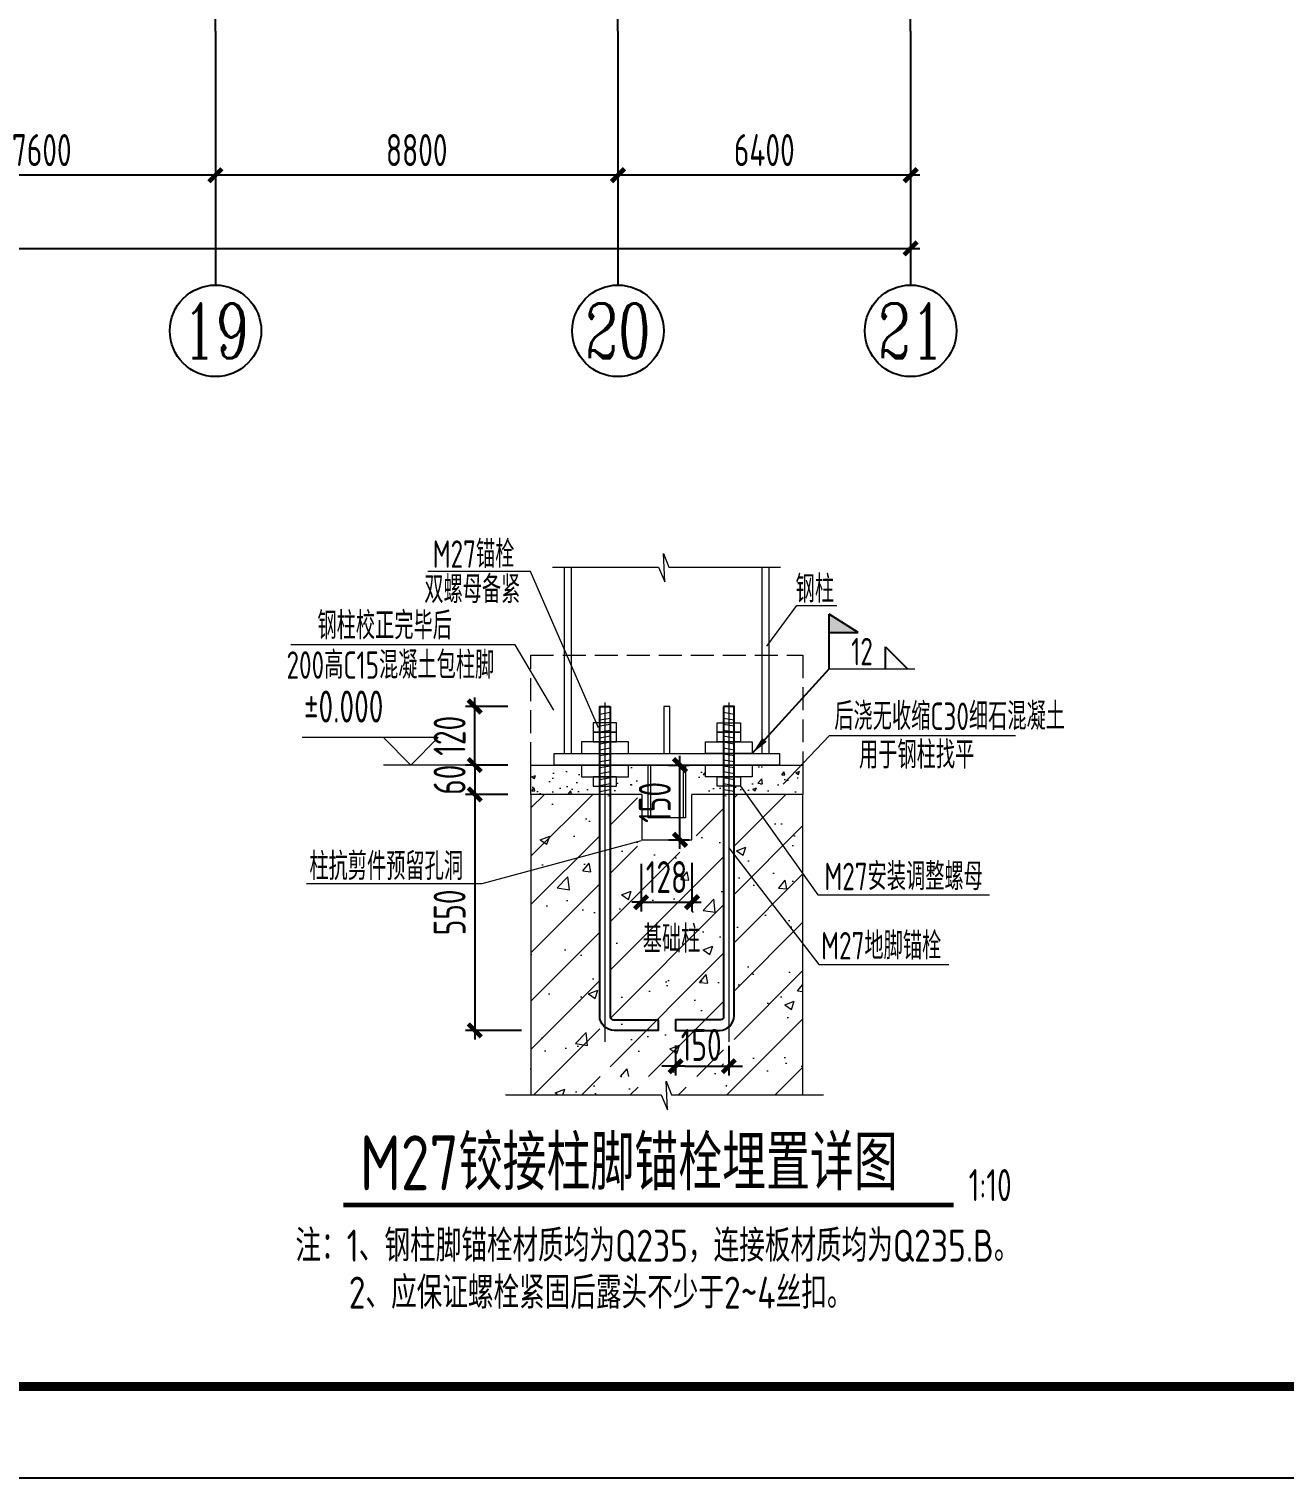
# Model space of a CAD drawing. Extents: x -3102990 to -851544, y -5293060 to -2540151.
# Drawn here: x -2047836 to -2034115, y -2672902 to -2657067 of the extents above; entities that cross this region are included whole.
import ezdxf
from ezdxf.enums import TextEntityAlignment as Align

# ---------------------------------------------------------------- set-up
doc = ezdxf.new("R2010")
doc.units = 0
doc.header["$LTSCALE"] = 1000
doc.header["$PDMODE"] = 1
for name, pattern in [('ACAD_ISO02W100', [15, 12, -3]), ('DASH', [0.35, 0.25, -0.1]), ('DOTE', [2.42, 2, -0.2, 0.02, -0.2])]:
    doc.linetypes.add(name, pattern=pattern)
doc.layers.get('0').update_dxf_attribs({"linetype": 'CONTINUOUS'})
doc.layers.get('Defpoints').update_dxf_attribs({"linetype": 'CONTINUOUS'})
for name, color, linetype in [('AXIS', 253, 'DOTE'), ('BOLT', 2, 'CONTINUOUS'), ('DIM', 3, 'CONTINUOUS'), ('NUM', 7, 'CONTINUOUS'), ('PUB_TITLE', 4, 'CONTINUOUS'), ('TEXT', 7, 'CONTINUOUS'), ('THIN', 7, 'CONTINUOUS'), ('WELD', 7, 'CONTINUOUS')]:
    doc.layers.add(name, color=color, linetype=linetype)
doc.layers.add('yichutu', color=7, linetype='CONTINUOUS', true_color=0xffffff, plot=False)
for name, color, linetype, lineweight in [('加强板', 3, 'CONTINUOUS', 20), ('填满-深', 8, 'CONTINUOUS', 5), ('引线', 9, 'CONTINUOUS', 18), ('砼柱', 7, 'CONTINUOUS', 20), ('虚线', 1, 'ACAD_ISO02W100', 13), ('钢柱', 7, 'CONTINUOUS', 5)]:
    doc.layers.add(name, color=color, linetype=linetype, lineweight=lineweight)
doc.styles.add('TSSD_Axis', font='Complex.shx', dxfattribs={"width": 0.7, "bigfont": 'hztxt.shx'})
doc.styles.add('TSSD_Dimension', font='tssdeng.shx', dxfattribs={"width": 0.7, "bigfont": 'Hztxt.shx'})
doc.styles.add('TSSD_Label', font='tssdeng.shx', dxfattribs={"width": 0.75, "bigfont": 'hztxt.shx'})
doc.styles.add('TSSD_Norm', font='Tssdeng.shx', dxfattribs={"width": 0.75, "bigfont": 'hztxt.shx'})
doc.styles.add('TSSD_Rein', font='Tssdeng.shx', dxfattribs={"width": 0.75, "bigfont": 'hztxt.shx'})
doc.dimstyles.new('TSSD_100_100', dxfattribs={"dimtxt": 350, "dimasz": 100, "dimexe": 100, "dimexo": 250, "dimgap": 100, "dimtad": 1, "dimdec": 0, "dimzin": 0, "dimdsep": 46, "dimtxsty": 'TSSD_Dimension', "dimblk": '_tsdbk', "dimcen": 0, "dimdle": 100, "dimclrt": 7, "dimadec": 0, "dimazin": 0, "dimtfac": 1, "dimtdec": 0, "dimtix": 1, "dimtmove": 2, "dimatfit": 3, "dimldrblk": '_tsdbk', "dimfxl": 250, "dimtolj": 1, "dimtzin": 0, "dimarcsym": 0})
doc.dimstyles.new('TSSD_200_100', dxfattribs={"dimtxt": 350, "dimasz": 100, "dimexe": 100, "dimexo": 250, "dimgap": 100, "dimtad": 1, "dimdec": 0, "dimlfac": 2, "dimzin": 0, "dimdsep": 46, "dimtxsty": 'TSSD_Dimension', "dimblk": 'ARCHTICK', "dimcen": 0, "dimdle": 100, "dimclrt": 7, "dimadec": 0, "dimazin": 0, "dimtfac": 1, "dimtdec": 0, "dimtix": 1, "dimtmove": 2, "dimatfit": 3, "dimfxl": 1, "dimtolj": 1, "dimtzin": 0, "dimarcsym": 0})
doc.dimstyles.new('TSSD_20_100', dxfattribs={"dimtxt": 350, "dimasz": 100, "dimexe": 100, "dimexo": 250, "dimgap": 100, "dimtad": 1, "dimdec": 0, "dimlfac": 0.2, "dimzin": 0, "dimdsep": 46, "dimtxsty": 'TSSD_Dimension', "dimblk": 'ARCHTICK', "dimcen": 0, "dimdle": 100, "dimclrt": 7, "dimadec": 0, "dimazin": 0, "dimtfac": 1, "dimtdec": 0, "dimtix": 1, "dimtmove": 2, "dimatfit": 3, "dimfxl": 1, "dimtolj": 1, "dimtzin": 0, "dimarcsym": 0})
doc.dimstyles.new('TSSD_LEADER_STYLE_200.0', dxfattribs={"dimtxt": 700, "dimasz": 200, "dimexe": 200, "dimexo": 500, "dimgap": 0.09, "dimtad": 0, "dimtih": 1, "dimtoh": 1, "dimdec": 4, "dimzin": 0, "dimdsep": 46, "dimtxsty": 'Standard', "dimcen": 0.09, "dimdle": 200, "dimclrt": 7, "dimadec": 0, "dimazin": 0, "dimtfac": 1, "dimtdec": 4, "dimtofl": 0, "dimtmove": 0, "dimatfit": 3, "dimfxl": 1, "dimtolj": 1, "dimtzin": 0, "dimarcsym": 0})

# ---------------------------------------------------------------- blocks, each defined once
blk = doc.blocks.new('ts_axno')
at = {"color": 0, "linetype": 'ByBlock', "lineweight": -2}
blk.add_circle((0, 0), 0.5, dxfattribs=at)
at = {"color": 0, "linetype": 'ByBlock', "lineweight": -2, "style": 'TSSD_Axis', "width": 0.7}
blk.add_attdef('A', text='', height=0.6, dxfattribs=at).set_placement((0, 0), align=Align.MIDDLE_CENTER)
blk = doc.blocks.new('_ArchTick')
at = {"color": 0, "const_width": 0.5}
blk.add_lwpolyline([(-0.71, -0.71), (0.71, 0.71)], dxfattribs=at)
blk = doc.blocks.new('*D895')
at = {"layer": 'Defpoints', "color": 0, "ltscale": 1.5}
for p in [(-2041397, -2657090), (-2038197, -2657090), (-2041397, -2658665)]:
    blk.add_point(p, dxfattribs=at)
at = {"layer": 'DIM', "color": 0, "lineweight": -2, "ltscale": 1.5}
for p, q in [((-2041397, -2657340), (-2041397, -2658765)), ((-2038197, -2657340), (-2038197, -2658765)), ((-2038097, -2658665), (-2041497, -2658665))]:
    blk.add_line(p, q, dxfattribs=at)
at = {"layer": 'DIM', "color": 0, "lineweight": -2, "ltscale": 1.5, "xscale": 100, "yscale": 100, "zscale": 100, "rotation": 180}
blk.add_blockref('_ArchTick', (-2041397, -2658665), dxfattribs=at)
at = {"layer": 'DIM', "color": 0, "lineweight": -2, "ltscale": 1.5, "xscale": 100, "yscale": 100, "zscale": 100}
blk.add_blockref('_ArchTick', (-2038197, -2658665), dxfattribs=at)
at = {"layer": 'DIM', "color": 7, "ltscale": 1.5, "insert": (-2039797, -2658390), "char_height": 350, "attachment_point": 5, "style": 'TSSD_Dimension'}
blk.add_mtext('\\A1;6400', dxfattribs=at)
blk = doc.blocks.new('*D896')
at = {"layer": 'Defpoints', "color": 0, "ltscale": 1.5}
for p in [(-2045797, -2657090), (-2041397, -2657090), (-2045797, -2658665)]:
    blk.add_point(p, dxfattribs=at)
at = {"layer": 'DIM', "color": 0, "lineweight": -2, "ltscale": 1.5}
for p, q in [((-2045797, -2657340), (-2045797, -2658765)), ((-2041397, -2657340), (-2041397, -2658765)), ((-2041297, -2658665), (-2045897, -2658665))]:
    blk.add_line(p, q, dxfattribs=at)
at = {"layer": 'DIM', "color": 0, "lineweight": -2, "ltscale": 1.5, "xscale": 100, "yscale": 100, "zscale": 100, "rotation": 180}
blk.add_blockref('_ArchTick', (-2045797, -2658665), dxfattribs=at)
at = {"layer": 'DIM', "color": 0, "lineweight": -2, "ltscale": 1.5, "xscale": 100, "yscale": 100, "zscale": 100}
blk.add_blockref('_ArchTick', (-2041397, -2658665), dxfattribs=at)
at = {"layer": 'DIM', "color": 7, "ltscale": 1.5, "insert": (-2043597, -2658390), "char_height": 350, "attachment_point": 5, "style": 'TSSD_Dimension'}
blk.add_mtext('\\A1;8800', dxfattribs=at)
blk = doc.blocks.new('*D897')
at = {"layer": 'Defpoints', "color": 0, "ltscale": 1.5}
for p in [(-2049597, -2657090), (-2045797, -2657090), (-2049597, -2658665)]:
    blk.add_point(p, dxfattribs=at)
at = {"layer": 'DIM', "color": 0, "lineweight": -2, "ltscale": 1.5}
for p, q in [((-2049597, -2657340), (-2049597, -2658765)), ((-2045797, -2657340), (-2045797, -2658765)), ((-2045697, -2658665), (-2049697, -2658665))]:
    blk.add_line(p, q, dxfattribs=at)
at = {"layer": 'DIM', "color": 0, "lineweight": -2, "ltscale": 1.5, "xscale": 100, "yscale": 100, "zscale": 100, "rotation": 180}
blk.add_blockref('_ArchTick', (-2049597, -2658665), dxfattribs=at)
at = {"layer": 'DIM', "color": 0, "lineweight": -2, "ltscale": 1.5, "xscale": 100, "yscale": 100, "zscale": 100}
blk.add_blockref('_ArchTick', (-2045797, -2658665), dxfattribs=at)
at = {"layer": 'DIM', "color": 7, "ltscale": 1.5, "insert": (-2047697, -2658390), "char_height": 350, "attachment_point": 5, "style": 'TSSD_Dimension'}
blk.add_mtext('\\A1;7600', dxfattribs=at)
blk = doc.blocks.new('*D915')
at = {"layer": 'Defpoints', "color": 0, "ltscale": 1.5}
for p in [(-2114197, -2657090), (-2038197, -2657090), (-2038197, -2659465)]:
    blk.add_point(p, dxfattribs=at)
at = {"layer": 'DIM', "color": 0, "lineweight": -2, "ltscale": 1.5}
for p, q in [((-2114197, -2657340), (-2114197, -2659565)), ((-2038197, -2657340), (-2038197, -2659565)), ((-2114297, -2659465), (-2038097, -2659465))]:
    blk.add_line(p, q, dxfattribs=at)
at = {"layer": 'DIM', "color": 0, "lineweight": -2, "ltscale": 1.5, "xscale": 100, "yscale": 100, "zscale": 100, "rotation": 180}
blk.add_blockref('_ArchTick', (-2114197, -2659465), dxfattribs=at)
at = {"layer": 'DIM', "color": 0, "lineweight": -2, "ltscale": 1.5, "xscale": 100, "yscale": 100, "zscale": 100}
blk.add_blockref('_ArchTick', (-2038197, -2659465), dxfattribs=at)
at = {"layer": 'DIM', "color": 7, "ltscale": 1.5, "insert": (-2076197, -2659190), "char_height": 350, "attachment_point": 5, "style": 'TSSD_Dimension'}
blk.add_mtext('\\A1;152000', dxfattribs=at)
blk = doc.blocks.new('*D2478')
at = {"layer": 'Defpoints', "color": 0}
for p in [(-2042350, -2665431), (-2042963, -2668010), (-2042200, -2668010)]:
    blk.add_point(p, dxfattribs=at)
at = {"layer": 'DIM', "color": 0, "lineweight": -2}
for p, q in [((-2042963, -2665331), (-2042963, -2668110)), ((-2042600, -2665431), (-2043063, -2665431)), ((-2042450, -2668010), (-2043063, -2668010))]:
    blk.add_line(p, q, dxfattribs=at)
at = {"layer": 'DIM', "color": 0, "lineweight": -2, "xscale": 100, "yscale": 100, "zscale": 100}
for p, rotation in [((-2042963, -2665431), 90), ((-2042963, -2668010), 270)]:
    blk.add_blockref('_ArchTick', p, dxfattribs=dict(at, rotation=rotation))
at = {"layer": 'DIM', "color": 7, "lineweight": 9, "insert": (-2043238, -2666721), "char_height": 350, "attachment_point": 5, "rotation": 90, "style": 'TSSD_Dimension'}
blk.add_mtext('\\A1;550', dxfattribs=at)
blk = doc.blocks.new('*D2479')
at = {"layer": 'Defpoints', "color": 0}
for p in [(-2042963, -2664471), (-2042350, -2664471), (-2042350, -2665111)]:
    blk.add_point(p, dxfattribs=at)
at = {"layer": 'DIM', "color": 0, "lineweight": -2}
for p, q in [((-2042963, -2664471), (-2042963, -2664371)), ((-2042600, -2664471), (-2043063, -2664471)), ((-2042963, -2665111), (-2042963, -2664471)), ((-2042600, -2665111), (-2043063, -2665111)), ((-2042963, -2665111), (-2042963, -2665211))]:
    blk.add_line(p, q, dxfattribs=at)
at = {"layer": 'DIM', "color": 0, "lineweight": -2, "xscale": 100, "yscale": 100, "zscale": 100}
for p, rotation in [((-2042963, -2664471), 270), ((-2042963, -2665111), 90)]:
    blk.add_blockref('_ArchTick', p, dxfattribs=dict(at, rotation=rotation))
at = {"layer": 'DIM', "color": 7, "lineweight": 9, "insert": (-2043238, -2664791), "char_height": 350, "attachment_point": 5, "rotation": 90, "style": 'TSSD_Dimension'}
blk.add_mtext('\\A1;120', dxfattribs=at)
blk = doc.blocks.new('*D2480')
at = {"layer": 'Defpoints', "color": 0}
for p in [(-2042350, -2665111), (-2042963, -2665431), (-2042350, -2665431)]:
    blk.add_point(p, dxfattribs=at)
at = {"layer": 'DIM', "color": 0, "lineweight": -2}
for p, q in [((-2042963, -2665111), (-2042963, -2665011)), ((-2042600, -2665111), (-2043063, -2665111)), ((-2042963, -2665111), (-2042963, -2665431)), ((-2042600, -2665431), (-2043063, -2665431)), ((-2042963, -2665431), (-2042963, -2665531))]:
    blk.add_line(p, q, dxfattribs=at)
at = {"layer": 'DIM', "color": 0, "lineweight": -2, "xscale": 100, "yscale": 100, "zscale": 100}
for p, rotation in [((-2042963, -2665111), 270), ((-2042963, -2665431), 90)]:
    blk.add_blockref('_ArchTick', p, dxfattribs=dict(at, rotation=rotation))
at = {"layer": 'DIM', "color": 7, "lineweight": 9, "insert": (-2043238, -2665271), "char_height": 350, "attachment_point": 5, "rotation": 90, "style": 'TSSD_Dimension'}
blk.add_mtext('\\A1;60', dxfattribs=at)
blk = doc.blocks.new('_tsdbk')
blk.add_line((-1, 0), (1.5, 0))
blk.add_lwpolyline([(-0.7, -0.7, 0.5, 0.5, 0), (0.7, 0.7, 0.5, 0.5, 0)], format="xyseb")
blk = doc.blocks.new('*D2481')
at = {"layer": 'Defpoints', "color": 0}
for p in [(-2040767, -2667924), (-2040185, -2667930), (-2040185, -2668402)]:
    blk.add_point(p, dxfattribs=at)
at = {"layer": 'DIM', "color": 0, "lineweight": -2}
for p, q in [((-2040767, -2668174), (-2040767, -2668502)), ((-2040185, -2668180), (-2040185, -2668502)), ((-2040667, -2668402), (-2040285, -2668402))]:
    blk.add_line(p, q, dxfattribs=at)
at = {"layer": 'DIM', "color": 0, "lineweight": -2, "xscale": 100, "yscale": 100, "zscale": 100, "rotation": 180}
blk.add_blockref('_tsdbk', (-2040767, -2668402), dxfattribs=at)
at = {"layer": 'DIM', "color": 0, "lineweight": -2, "xscale": 100, "yscale": 100, "zscale": 100}
blk.add_blockref('_tsdbk', (-2040185, -2668402), dxfattribs=at)
at = {"layer": 'DIM', "color": 7, "lineweight": 9, "insert": (-2040487, -2668169), "char_height": 350, "attachment_point": 5, "style": 'TSSD_Dimension'}
blk.add_mtext('\\A1;150', dxfattribs=at)
blk = doc.blocks.new('_WELD001')
at = {"linetype": 'ByBlock'}
h = blk.add_hatch(color=0, dxfattribs=at)
h.paths.add_polyline_path([(0.8, 1), (0, 1.5), (0, 1)])
edge = h.paths.add_edge_path()
edge.add_line((0, 0), (0, 1.5))
at = {"color": 0, "linetype": 'ByBlock'}
for p, q in [((0, 0), (0, 1.5)), ((0.8, 1), (0, 1.5)), ((0, 1), (0.8, 1))]:
    blk.add_line(p, q, dxfattribs=at)
blk = doc.blocks.new('_WELD004')
at = {"color": 0, "linetype": 'ByBlock'}
for p, q in [((0, 1), (1, 0)), ((0, 0), (0, 1))]:
    blk.add_line(p, q, dxfattribs=at)
blk = doc.blocks.new('*D2482')
at = {"layer": 'Defpoints', "color": 0}
for p in [(-2041096, -2665111), (-2040719, -2665111), (-2041092, -2665928)]:
    blk.add_point(p, dxfattribs=at)
at = {"layer": 'DIM', "color": 0, "lineweight": -2}
for p, q in [((-2040719, -2666028), (-2040719, -2665011)), ((-2040846, -2665111), (-2040619, -2665111)), ((-2040842, -2665928), (-2040619, -2665928))]:
    blk.add_line(p, q, dxfattribs=at)
at = {"layer": 'DIM', "color": 0, "lineweight": -2, "xscale": 100, "yscale": 100, "zscale": 100}
for p, rotation in [((-2040719, -2665111), 90), ((-2040719, -2665928), 270)]:
    blk.add_blockref('_ArchTick', p, dxfattribs=dict(at, rotation=rotation))
at = {"layer": 'DIM', "color": 7, "lineweight": 9, "insert": (-2040994, -2665519), "char_height": 350, "attachment_point": 5, "rotation": 90, "style": 'TSSD_Dimension'}
blk.add_mtext('\\A1;150', dxfattribs=at)
blk = doc.blocks.new('*D2483')
at = {"layer": 'Defpoints', "color": 0}
for p in [(-2041145, -2665940), (-2040588, -2665928), (-2040588, -2666610)]:
    blk.add_point(p, dxfattribs=at)
at = {"layer": 'DIM', "color": 0, "lineweight": -2}
for p, q in [((-2041145, -2666190), (-2041145, -2666710)), ((-2040588, -2666178), (-2040588, -2666710)), ((-2041145, -2666610), (-2041245, -2666610)), ((-2041145, -2666610), (-2040588, -2666610)), ((-2040588, -2666610), (-2040488, -2666610))]:
    blk.add_line(p, q, dxfattribs=at)
at = {"layer": 'DIM', "color": 0, "lineweight": -2, "xscale": 100, "yscale": 100, "zscale": 100}
blk.add_blockref('_ArchTick', (-2041145, -2666610), dxfattribs=at)
at = {"layer": 'DIM', "color": 0, "lineweight": -2, "xscale": 100, "yscale": 100, "zscale": 100, "rotation": 180}
blk.add_blockref('_ArchTick', (-2040588, -2666610), dxfattribs=at)
at = {"layer": 'DIM', "color": 7, "lineweight": 9, "insert": (-2040866, -2666335), "char_height": 350, "attachment_point": 5, "style": 'TSSD_Dimension'}
blk.add_mtext('\\A1;128', dxfattribs=at)
blk = doc.blocks.new('A$C16496DF1')
at = {"layer": 'PUB_TITLE'}
blk.add_lwpolyline([(0, 0), (0, 42000), (104100, 42000), (104100, 0)], close=True, dxfattribs=at)
at = {"layer": 'PUB_TITLE', "const_width": 100}
blk.add_lwpolyline([(103100, 1000), (103100, 41000), (713, 41000), (713, 1000), (103100, 1000)], dxfattribs=at)
blk = doc.blocks.new('yct-1041-420-104100-42000-100-2006.0')
at = {"layer": 'yichutu', "color": 7, "true_color": 0xffffff}
blk.add_lwpolyline([(0, 0), (0, 42000), (104100, 42000), (104100, 0)], close=True, dxfattribs=at)

msp = doc.modelspace()

# ---------------------------------------------------------------- hatches: boundary and pattern name
at = {"layer": '填满-深'}
h = msp.add_hatch(dxfattribs=at)
h.set_pattern_fill('_USER', color=256, scale=64, angle=10, style=0, pattern_type=0)
h.set_pattern_definition([(10, (-1798293.02, -2832665.91), (-11.113483, 63.027696), [])])
h.paths.add_polyline_path([(-2041596.76, -2664487.46), (-2041481.56, -2664487.46), (-2041481.56, -2665447.46), (-2041596.76, -2665447.46)])
h = msp.add_hatch(dxfattribs=at)
h.set_pattern_fill('_USER', color=256, scale=64, angle=10, style=0, pattern_type=0)
h.set_pattern_definition([(170, (-2283430.84, -2832665.91), (11.113483, 63.027696), [])])
h.paths.add_polyline_path([(-2040127.1, -2664487.46), (-2040242.3, -2664487.46), (-2040242.3, -2665447.46), (-2040127.1, -2665447.46)])
h = msp.add_hatch(dxfattribs=at)
h.set_pattern_fill('混凝土', color=256, scale=56, style=0)
h.set_pattern_definition([(50, (-2094228.68, -2621895.47), (401.6657, -35.1412), [42, -462]), (355, (-2094228.68, -2621895.47), (-77.7007, 421.2276), [33.6, -369.6]), (100.4514, (-2094195.2, -2621898.4), (323.9653, 386.0861), [35.6945, -392.6396]), (46.1842, (-2094228.7, -2621783.47), (597.655, -92.6906), [63, -693]), (96.6356, (-2094178.87, -2621791.2), (523.411, 545.506), [53.542, -588.9593]), (351.1842, (-2094228.7, -2621783.47), (523.4107, 545.5064), [50.4, -554.4]), (21, (-2094172.68, -2621811.47), (334.268, -225.4666), [42, -462]), (326, (-2094172.68, -2621811.47), (136.2566, 406.084), [33.6, -369.6]), (71.4514, (-2094144.82, -2621830.25), (470.5247, 180.617), [35.6945, -392.6396]), (37.5, (-2094228.68, -2621895.47), (6.80952, 186.42056), [0, -365.12, 0, -375.2, 0, -371]), (7.5, (-2094228.68, -2621895.47), (147.31894, 220.87056), [0, -213.92, 0, -356.72, 0, -141.4]), (327.5, (-2094353.56, -2621895.47), (298.94056, -12.63073), [0, -140, 0, -436.8, 0, -579.6]), (317.5, (-2094409.56, -2621895.47), (326.5843, 56.0588), [0, -182, 0, -290.08, 0, -411.6])])
h.paths.add_polyline_path([(-2041667.16, -2665239.2), (-2041795.16, -2665239.2), (-2041795.16, -2665111.2), (-2042349.93, -2665111.2), (-2042349.93, -2665431.2), (-2041596.76, -2665431.2), (-2041596.76, -2665341.6), (-2041667.16, -2665341.6)])
h.paths.add_polyline_path([(-2039373.93, -2665111.2), (-2039928.7, -2665111.2), (-2039928.7, -2665239.2), (-2040056.7, -2665239.2), (-2040056.7, -2665341.6), (-2040127.1, -2665341.6), (-2040127.1, -2665431.2), (-2039373.93, -2665431.2)])
h.paths.add_polyline_path([(-2041481.56, -2665431.2), (-2041100.03, -2665431.2), (-2041100.03, -2665111.2), (-2041283.16, -2665111.2), (-2041283.16, -2665239.2), (-2041411.16, -2665239.2), (-2041411.16, -2665341.6), (-2041481.56, -2665341.6)])
h.paths.add_polyline_path([(-2040623.82, -2665431.2), (-2040242.3, -2665431.2), (-2040242.3, -2665341.6), (-2040312.7, -2665341.6), (-2040312.7, -2665239.2), (-2040440.7, -2665239.2), (-2040440.7, -2665111.2), (-2040623.82, -2665111.2)])
h = msp.add_hatch(dxfattribs=at)
h.set_pattern_fill('钢筋混凝土', color=256, scale=149.333333, style=0)
h.set_pattern_definition([(45, (-2094228.68, -2621895.47), (-263.9865, 263.9865), []), (50, (-2094228.7, -2621895.5), (1071.109, -93.71), [112, -1232]), (355, (-2094228.7, -2621895.5), (-207.202, 1123.274), [89.6, -985.6]), (100.4514, (-2094139.4, -2621903.3), (863.907, 1029.563), [95.185, -1047.039]), (46.1842, (-2094228.7, -2621596.8), (1593.747, -247.175), [168, -1848]), (96.6356, (-2094095.9, -2621617.4), (1395.763, 1454.683), [142.778, -1570.558]), (351.1842, (-2094228.7, -2621596.8), (1395.76, 1454.684), [134.4, -1478.4]), (21, (-2094079.3, -2621671.5), (891.381, -601.244), [112, -1232]), (326, (-2094079.3, -2621671.5), (363.351, 1082.89), [89.6, -985.6]), (71.4514, (-2094005.1, -2621721.6), (1254.732, 481.646), [95.185, -1047.039]), (37.5, (-2094228.68, -2621895.47), (18.1587, 497.1215), [0, -973.6533, 0, -1000.5333, 0, -989.3333]), (7.5, (-2094228.7, -2621895.47), (392.8505, 588.988), [0, -570.4533, 0, -951.2533, 0, -377.0667]), (327.5, (-2094561.7, -2621895.47), (797.1748, -33.682), [0, -373.3333, 0, -1164.8, 0, -1545.6]), (317.5, (-2094711, -2621895.5), (870.8913, 149.49), [0, -485.333, 0, -773.547, 0, -1097.6])])
h.paths.add_polyline_path([(-2039373.93, -2665431.2), (-2040127.1, -2665431.2), (-2040127.1, -2666086.12), (-2039373.93, -2666996.13)])
h.paths.add_polyline_path([(-2042349.93, -2666298.25), (-2041596.76, -2665993.54), (-2041596.76, -2665431.2), (-2042349.93, -2665431.2)])
h.paths.add_polyline_path([(-2041181.93, -2665431.2), (-2041481.56, -2665431.2), (-2041481.56, -2665946.93), (-2041181.93, -2665825.71)])
h.paths.add_polyline_path([(-2040673.2, -2668621.72), (-2040309.2, -2668621.72), (-2040309.2, -2668873.72), (-2040673.2, -2668873.72)], flags=25)
h.paths.add_polyline_path([(-2041159.26, -2667199.06), (-2040741.77, -2667199.06), (-2040741.77, -2666955), (-2041159.26, -2666955)], flags=24)
edge = h.paths.add_edge_path()
edge.add_line((-2042349.93, -2668715.85), (-2040926.32, -2668715.85))
edge.add_line((-2040926.32, -2668715.85), (-2040854.74, -2668877.09))
edge.add_line((-2040854.74, -2668877.09), (-2040869.12, -2668566.28))
edge.add_line((-2040869.12, -2668566.28), (-2040812.87, -2668715.85))
edge.add_line((-2040812.87, -2668715.85), (-2039373.93, -2668715.85))
edge.add_line((-2039373.93, -2668715.85), (-2039373.93, -2666996.13))
edge.add_line((-2039373.93, -2666996.13), (-2040127.1, -2666086.12))
edge.add_line((-2040127.1, -2666086.12), (-2040127.1, -2668471.2))
edge.add_arc((-2040287.1, -2668471.2), 160, -90, 0, ccw=False)
edge.add_line((-2040287.1, -2668631.2), (-2040767.1, -2668631.2))
edge.add_line((-2040767.1, -2668631.2), (-2040767.1, -2668516))
edge.add_line((-2040767.1, -2668516), (-2040274.3, -2668516))
edge.add_arc((-2040274.3, -2668484), 32, 270, 360)
edge.add_line((-2040242.3, -2668484), (-2040242.3, -2665431.2))
edge.add_line((-2040242.3, -2665431.2), (-2040541.93, -2665431.2))
edge.add_line((-2040541.93, -2665431.2), (-2040541.93, -2666063.6))
edge.add_line((-2040541.93, -2666063.6), (-2041181.93, -2666063.6))
edge.add_line((-2041181.93, -2666063.6), (-2041181.93, -2665825.71))
edge.add_line((-2041181.93, -2665825.71), (-2041481.56, -2665946.93))
edge.add_line((-2041481.56, -2665946.93), (-2041481.56, -2668484))
edge.add_arc((-2041449.56, -2668484), 32, 180, 270)
edge.add_line((-2041449.56, -2668516), (-2040956.76, -2668516))
edge.add_line((-2040956.76, -2668516), (-2040956.76, -2668631.2))
edge.add_line((-2040956.76, -2668631.2), (-2041436.76, -2668631.2))
edge.add_arc((-2041436.76, -2668471.2), 160, 180, 270, ccw=False)
edge.add_line((-2041596.76, -2668471.2), (-2041596.76, -2665993.54))
edge.add_line((-2041596.76, -2665993.54), (-2042349.93, -2666298.25))
edge.add_line((-2042349.93, -2666298.25), (-2042349.93, -2668715.85))

# ---------------------------------------------------------------- linework, layer by layer
at = {"layer": 'AXIS', "ltscale": 1.5}
for p, q in [((-2045796.76, -2657090.5), (-2045796.76, -2640340.5)), ((-2041396.76, -2657090.5), (-2041396.76, -2640340.5)), ((-2038196.76, -2657090.5), (-2038196.76, -2640340.5))]:
    msp.add_line(p, q, dxfattribs=at)
at = {"layer": 'AXIS', "linetype": 'ByBlock', "lineweight": 5, "ltscale": 0.7}
for p, q in [((-2041539.16, -2664426.03), (-2041539.16, -2668137.2)), ((-2040184.7, -2664426.03), (-2040184.7, -2668137.2))]:
    msp.add_line(p, q, dxfattribs=at)
at = {"layer": 'BOLT', "color": 0}
for points in [[(-2041481.56, -2664471.2), (-2041481.56, -2667863.22, 0.41421356), (-2041449.56, -2667895.22), (-2040956.76, -2667895.22), (-2040956.76, -2668010.42), (-2041436.76, -2668010.42, -0.41421356), (-2041596.76, -2667850.42), (-2041596.76, -2664471.2), (-2041481.56, -2664471.2)], [(-2040242.3, -2664471.2), (-2040242.3, -2667863.22, -0.41421356), (-2040274.3, -2667895.22), (-2040767.1, -2667895.22), (-2040767.1, -2668010.42), (-2040287.1, -2668010.42, 0.41421356), (-2040127.1, -2667850.42), (-2040127.1, -2664471.2), (-2040242.3, -2664471.2)]]:
    msp.add_lwpolyline(points, format="xyb", dxfattribs=at)
at = {"layer": 'NUM', "ltscale": 1.5}
for p, q in [((-2045796.76, -2657090.5), (-2045796.76, -2659865.5)), ((-2041396.76, -2657090.5), (-2041396.76, -2659865.5)), ((-2038196.76, -2657090.5), (-2038196.76, -2659865.5))]:
    msp.add_line(p, q, dxfattribs=at)
at = {"layer": 'NUM', "const_width": 50}
msp.add_lwpolyline([(-2037726.77, -2669919.32), (-2044398.23, -2669919.32)], dxfattribs=at)
at = {"layer": 'TEXT', "lineweight": 9}
for points in [[(-2041611.37, -2664702.43), (-2042353.7, -2662996.93), (-2043474.74, -2662996.93)], [(-2039767.7, -2663810.16), (-2039440.12, -2663366.04), (-2039004.52, -2663366.04)], [(-2042099.64, -2664509.32), (-2042522.33, -2663796.16), (-2044973.51, -2663796.16)], [(-2039591.67, -2665319.11), (-2039085.13, -2664787.12), (-2037050.35, -2664787.12)], [(-2040056.7, -2665341.6), (-2039211.33, -2666527.51), (-2037336.18, -2666527.51)], [(-2041144.65, -2665939.56), (-2042883.44, -2666409.33), (-2044802.1, -2666409.33)], [(-2040184.7, -2666016.52), (-2039202.33, -2667290.89), (-2037778.89, -2667290.89)]]:
    msp.add_lwpolyline(points, dxfattribs=at)
at = {"layer": 'THIN', "lineweight": 5}
for p, q in [((-2043961.56, -2664811.2), (-2044850.02, -2664811.2)), ((-2043661.56, -2665111.2), (-2043961.56, -2664811.2)), ((-2043361.56, -2664811.2), (-2043961.56, -2664811.2)), ((-2043661.56, -2665111.2), (-2043361.56, -2664811.2)), ((-2042963.36, -2665111.2), (-2043961.56, -2665111.2)), ((-2043661.56, -2665111.2), (-2043661.56, -2665111.2))]:
    msp.add_line(p, q, dxfattribs=at)
at = {"layer": 'WELD', "lineweight": 5}
msp.add_line((-2039089.51, -2664060.36), (-2038150.14, -2664060.36), dxfattribs=at)
at = {"layer": '加强板'}
for points in [[(-2041411.16, -2664650.4), (-2041667.16, -2664650.4), (-2041667.16, -2664752.8), (-2041411.16, -2664752.8)], [(-2040312.7, -2664650.4), (-2040056.7, -2664650.4), (-2040056.7, -2664752.8), (-2040312.7, -2664752.8)], [(-2041283.16, -2664855.2), (-2041795.16, -2664855.2), (-2041795.16, -2664983.2), (-2041283.16, -2664983.2)], [(-2041411.16, -2664752.8), (-2041667.16, -2664752.8), (-2041667.16, -2664855.2), (-2041411.16, -2664855.2)], [(-2040440.7, -2664855.2), (-2039928.7, -2664855.2), (-2039928.7, -2664983.2), (-2040440.7, -2664983.2)], [(-2040312.7, -2664752.8), (-2040056.7, -2664752.8), (-2040056.7, -2664855.2), (-2040312.7, -2664855.2)], [(-2041283.16, -2665111.2), (-2041795.16, -2665111.2), (-2041795.16, -2665239.2), (-2041283.16, -2665239.2)], [(-2040440.7, -2665111.2), (-2039928.7, -2665111.2), (-2039928.7, -2665239.2), (-2040440.7, -2665239.2)], [(-2041411.16, -2665239.2), (-2041667.16, -2665239.2), (-2041667.16, -2665341.6), (-2041411.16, -2665341.6)], [(-2040312.7, -2665239.2), (-2040056.7, -2665239.2), (-2040056.7, -2665341.6), (-2040312.7, -2665341.6)]]:
    msp.add_lwpolyline(points, close=True, dxfattribs=at)
at = {"layer": '引线'}
for points in [[(-2042111.25, -2662948.46), (-2040955.09, -2662948.46), (-2040883.51, -2663109.7), (-2040897.89, -2662798.89), (-2040841.64, -2662948.46), (-2039620.19, -2662948.46)], [(-2042625.39, -2668715.85), (-2040926.32, -2668715.85), (-2040854.74, -2668877.09), (-2040869.12, -2668566.28), (-2040812.87, -2668715.85), (-2039148.13, -2668715.85)]]:
    msp.add_lwpolyline(points, dxfattribs=at)
at = {"layer": '砼柱', "lineweight": 5}
for p, q in [((-2042349.93, -2665431.2), (-2042349.93, -2668715.85)), ((-2041136.22, -2665431.2), (-2042349.93, -2665431.2)), ((-2039373.93, -2665431.2), (-2040587.64, -2665431.2)), ((-2039373.93, -2668715.85), (-2039373.93, -2665431.2))]:
    msp.add_line(p, q, dxfattribs=at)
at = {"layer": '砼柱'}
for points in [[(-2041181.93, -2665431.2), (-2042349.93, -2665431.2), (-2042349.93, -2665111.2), (-2039373.93, -2665111.2), (-2039373.93, -2665431.2), (-2040541.93, -2665431.2)], [(-2041136.22, -2665431.2), (-2041136.22, -2665927.55), (-2040587.64, -2665927.55), (-2040587.64, -2665431.2)]]:
    msp.add_lwpolyline(points, dxfattribs=at)
at = {"layer": '虚线', "linetype": 'DASH'}
msp.add_lwpolyline([(-2042349.93, -2665111.2), (-2042349.93, -2663911.2), (-2039373.93, -2663911.2), (-2039373.93, -2665111.2)], dxfattribs=at)
at = {"layer": '钢柱', "lineweight": 5}
for p, q in [((-2041981.93, -2664983.2), (-2041981.93, -2662948.46)), ((-2041905.13, -2664983.2), (-2041905.13, -2662948.46)), ((-2039818.73, -2664983.2), (-2039818.73, -2662948.46)), ((-2039741.93, -2664983.2), (-2039741.93, -2662948.46)), ((-2041040.49, -2665111.2), (-2041040.49, -2665686.99)), ((-2040683.37, -2665111.2), (-2040683.37, -2665686.99))]:
    msp.add_line(p, q, dxfattribs=at)
at = {"layer": '钢柱'}
for points in [[(-2040893.93, -2664471.2), (-2040893.93, -2664983.2), (-2040829.93, -2664983.2), (-2040829.93, -2664471.2)], [(-2042093.93, -2664983.2), (-2039629.93, -2664983.2), (-2039629.93, -2665111.2), (-2042093.93, -2665111.2)], [(-2041066.02, -2665111.2), (-2040657.84, -2665111.2), (-2040657.84, -2665686.99), (-2041066.02, -2665686.99)]]:
    msp.add_lwpolyline(points, close=True, dxfattribs=at)

# ---------------------------------------------------------------- block references
at = {"ltscale": 1.5}
msp.add_blockref('A$C16496DF1', (-2124567.88, -2672902.4), dxfattribs=at)
at = {"layer": 'NUM'}
ref = msp.add_blockref('ts_axno', (-2045796.76, -2660365.5), dxfattribs=dict(at, xscale=1000, yscale=1000, zscale=1000))
ref.add_attrib('19', '19', dxfattribs={"height": 600, "style": 'TSSD_Axis', "width": 0.7}).set_placement((-2045796.76, -2660365.5), align=Align.MIDDLE_CENTER)
ref = msp.add_blockref('ts_axno', (-2041396.76, -2660365.5), dxfattribs=dict(at, xscale=1000, yscale=1000, zscale=1000))
ref.add_attrib('20', '20', dxfattribs={"height": 600, "style": 'TSSD_Axis', "width": 0.7}).set_placement((-2041396.76, -2660365.5), align=Align.MIDDLE_CENTER)
ref = msp.add_blockref('ts_axno', (-2038196.76, -2660365.5), dxfattribs=dict(at, xscale=1000, yscale=1000, zscale=1000))
ref.add_attrib('21', '21', dxfattribs={"height": 600, "style": 'TSSD_Axis', "width": 0.7}).set_placement((-2038196.76, -2660365.5), align=Align.MIDDLE_CENTER)
at = {"layer": 'WELD'}
for name, p, xscale, yscale, zscale in [('_WELD001', (-2039089.51, -2664060.36), 400, 400, 400), ('_WELD004', (-2038470.14, -2664060.36), 240, 240, 240)]:
    msp.add_blockref(name, p, dxfattribs=dict(at, xscale=xscale, yscale=yscale, zscale=zscale))
at = {"layer": 'yichutu'}
msp.add_blockref('yct-1041-420-104100-42000-100-2006.0', (-2124567.87, -2672902.4), dxfattribs=at)

# ---------------------------------------------------------------- texts
at = {"layer": 'TEXT', "lineweight": 5, "style": 'TSSD_Rein', "width": 0.7}
for s, p in [('M27锚栓', (-2043421.98, -2662955.23)), ('双螺母备紧', (-2043514.14, -2663341.46)), ('钢柱', (-2039454.16, -2663337.18)), ('钢柱校正完毕后', (-2044682.26, -2663736.72)), ('12', (-2038847.25, -2664020.36)), ('200高C15混凝土包柱脚', (-2045020.62, -2664168.3)), ('后浇无收缩C30细石混凝土', (-2039031.6, -2664727.39)), ('用于钢柱找平', (-2038760.66, -2665149.36)), ('柱抗剪件预留孔洞', (-2044770.58, -2666367.13)), ('M27安装调整螺母', (-2039139.79, -2666478.68)), ('基础柱', (-2041125.99, -2667162.35)), ('M27地脚锚栓', (-2039174.91, -2667235.53))]:
    msp.add_text(s, height=300, dxfattribs=at).set_placement(p)
msp.add_text('%%p0.000', height=350, dxfattribs=at).set_placement((-2043961.56, -2664751.2), align=Align.BOTTOM_RIGHT)
at = {"layer": 'TEXT', "lineweight": 5, "style": 'TSSD_Label', "width": 0.8}
msp.add_text('M27铰接柱脚锚栓埋置详图', height=600, dxfattribs=at).set_placement((-2041277.75, -2669757.36), align=Align.CENTER)
at = {"layer": 'TEXT', "color": 0, "lineweight": 5, "style": 'TSSD_Rein', "width": 0.7}
msp.add_text('1:10', height=350, dxfattribs=at).set_placement((-2037562.41, -2669981.27), align=Align.BOTTOM_LEFT)
at = {"layer": 'TEXT', "color": 0, "lineweight": 5, "style": 'TSSD_Norm', "width": 0.8}
for s, p in [('注：1、钢柱脚锚栓材质均为Q235，连接板材质均为Q235.B。', (-2044923.34, -2670538.37)), ('2、应保证螺栓紧固后露头不少于2~4丝扣。', (-2044340.01, -2671051.25, -48))]:
    msp.add_text(s, height=350, dxfattribs=at).set_placement(p)

# ---------------------------------------------------------------- dimensions: what is measured, and where the dimension line sits
at = {"layer": 'DIM', "ltscale": 1.5}
for base, p1, p2, picture, middle in [((-2038196.76, -2659465.5), (-2114196.76, -2657090.5), (-2038196.76, -2657090.5), '*D915', (-2076196.76, -2659190.5)), ((-2049596.76, -2658665.5), (-2045796.76, -2657090.5), (-2049596.76, -2657090.5), '*D897', (-2047696.76, -2658390.5)), ((-2045796.76, -2658665.5), (-2041396.76, -2657090.5), (-2045796.76, -2657090.5), '*D896', (-2043596.76, -2658390.5)), ((-2041396.76, -2658665.5), (-2038196.76, -2657090.5), (-2041396.76, -2657090.5), '*D895', (-2039796.76, -2658390.5))]:
    dim = msp.add_linear_dim(base=base, p1=p1, p2=p2, angle=180, dimstyle='TSSD_200_100', dxfattribs=at)
    dim.commit()
    dim.dimension.update_dxf_attribs({"geometry": picture, "text_midpoint": middle})
at = {"layer": 'DIM', "lineweight": 9}
for base, p1, p2, text, picture, middle in [((-2042963.36, -2664471.2), (-2042349.93, -2665111.2), (-2042349.93, -2664471.2), '120', '*D2479', (-2043238.36, -2664791.2)), ((-2042963.36, -2665431.2), (-2042349.93, -2665111.2), (-2042349.93, -2665431.2), '60', '*D2480', (-2043238.36, -2665271.2)), ((-2040718.59, -2665111.2), (-2041092.1, -2665927.55), (-2041095.59, -2665111.2), '150', '*D2482', (-2040993.59, -2665519.37)), ((-2042963.36, -2668010.42), (-2042349.93, -2665431.2), (-2042199.53, -2668010.42), '550', '*D2478', (-2043238.36, -2666720.81))]:
    dim = msp.add_linear_dim(base=base, p1=p1, p2=p2, angle=90, text=text, dimstyle='TSSD_20_100', dxfattribs=at)
    dim.commit()
    dim.dimension.update_dxf_attribs({"geometry": picture, "text_midpoint": middle})
dim = msp.add_linear_dim(base=(-2040587.64, -2666609.74, -48), p1=(-2041144.65, -2665939.56, -48), p2=(-2040587.64, -2665927.55, -48), text='128', dimstyle='TSSD_20_100', dxfattribs=at)
dim.commit()
dim.dimension.update_dxf_attribs({"geometry": '*D2483', "text_midpoint": (-2040866.15, -2666334.74, -48)})
dim = msp.add_linear_dim(base=(-2040184.7, -2668401.56), p1=(-2040767.1, -2667924.12), p2=(-2040184.7, -2667930.2), text='150', dimstyle='TSSD_100_100', dxfattribs=at)
dim.commit()
dim.dimension.update_dxf_attribs({"geometry": '*D2481', "text_midpoint": (-2040487.16, -2668169.49), "dimtype": 160})

# ---------------------------------------------------------------- leaders
at = {"layer": 'WELD', "lineweight": 5}
msp.add_leader([(-2039928.7, -2664983.2), (-2039089.51, -2664060.36)], dimstyle='TSSD_LEADER_STYLE_200.0', dxfattribs=at)

doc.saveas('drawing.dxf')
